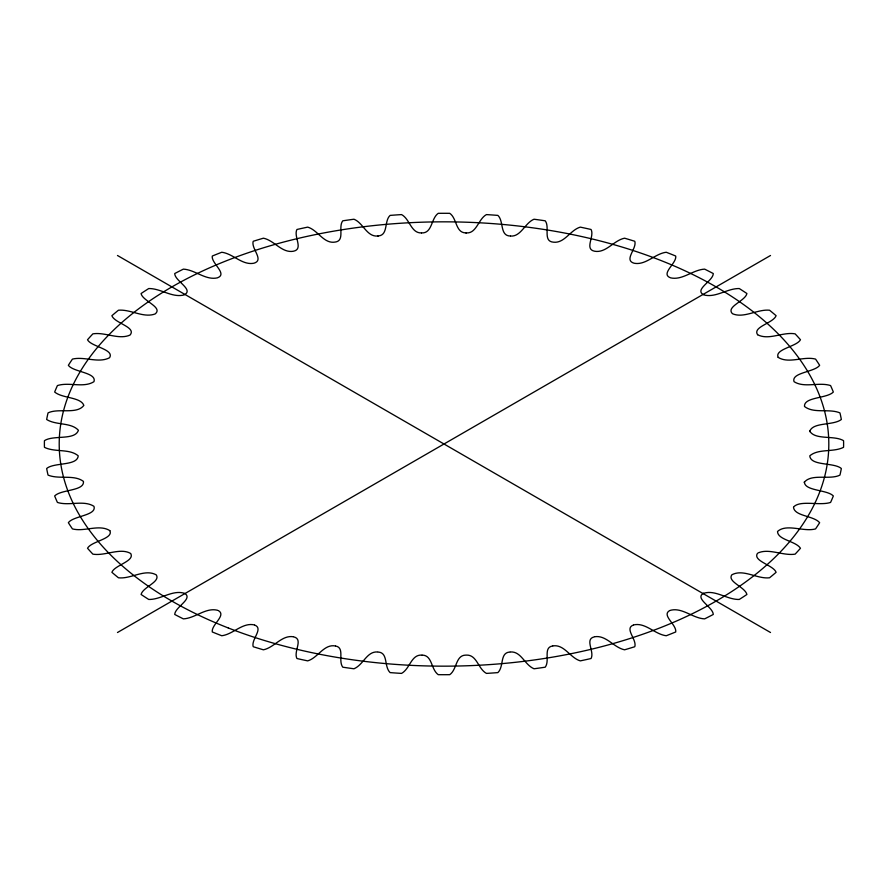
<?xml version="1.0" encoding="UTF-8"?>
<svg xmlns="http://www.w3.org/2000/svg" width="888" height="888" viewBox="0 0 888 888"><rect width="100%" height="100%" fill="white"/><g stroke="black" fill="none" stroke-linecap="round" stroke-linejoin="round"><path stroke-width="1.33" d="M109.835 530.624C99.156 523.898 84.416 532.067 72.439 528.904A399.6 230.714 0 0 1 68.365 522.699C73.105 515.828 97.058 515.584 93.95 506.315C83.627 499.744 69.009 506.182 57.42 502.43A399.6 230.714 0 0 1 54.668 495.981C60.75 489.344 84.682 491.197 83.439 481.385C73.904 474.281 59.052 479.631 48.041 475.102A399.6 230.714 0 0 1 46.653 468.509C53.935 462.182 77.411 466.2 78.222 455.833C69.53 448.385 54.723 452.525 44.433 447.319A399.6 230.714 0 0 1 44.433 440.681C53.402 434.765 74.892 440.703 78.422 430.291C71.096 422.177 55.966 425.452 46.653 419.491A399.6 230.714 0 0 1 48.041 412.898C58.43 407.803 76.823 414.785 83.849 405.383C80.653 396.869 62.204 398.49 54.668 392.019A399.6 230.714 0 0 1 57.42 385.57C69.009 381.818 83.627 388.256 93.95 381.685C97.081 372.416 73.094 372.172 68.365 365.301A399.6 230.714 0 0 1 72.439 359.096C84.438 356.188 98.579 363.592 109.568 357.72C114.807 349.295 90.776 346.631 87.535 339.738A399.6 230.714 0 0 1 92.874 333.855C105.095 331.857 118.537 340.093 130.014 335.076C136.907 327.195 114.386 323.143 111.899 315.695A399.6 230.714 0 0 1 118.437 310.223C130.68 309.091 143.368 318.293 155.111 313.964C163.581 307.304 142.247 300.91 141.103 293.517A399.6 230.714 0 0 1 148.74 288.545C160.817 288.323 172.439 298.235 184.293 294.86C194.294 289.555 174.703 280.974 174.736 273.537A399.6 230.714 0 0 1 183.35 269.131C195.094 269.752 205.55 280.508 217.327 277.866C228.205 274.015 210.967 263.248 212.288 256.033A399.6 230.714 0 0 1 221.756 252.259C233.089 253.635 242.291 265.556 253.935 263.214C264.591 260.084 250.86 248.618 253.213 241.281A399.6 230.714 0 0 1 263.414 238.195C274.148 240.326 281.762 253.124 293.173 251.282C304.018 249.339 293.251 236.486 296.936 229.481A399.6 230.714 0 0 1 307.692 227.128C317.815 229.992 323.687 243.989 335.02 242.091C345.354 240.859 337.829 226.962 342.79 220.812A399.6 230.714 0 0 1 353.968 219.225C363.137 222.799 366.755 236.907 377.544 236.03M804.406 481.818C804.228 491.164 827.461 489.521 833.333 495.981A399.6 230.714 0 0 1 830.58 502.43C819.902 505.994 800.488 499.9 793.783 506.793M804.228 482.373C811.388 473.237 829.847 480.23 839.959 475.102A399.6 230.714 0 0 0 841.347 468.509C834.054 462.182 810.6 466.2 809.778 455.833C818.47 448.385 833.277 452.525 843.567 447.319A399.6 230.714 0 0 0 843.567 440.681C834.143 434.987 815.106 440.381 809.612 430.98M793.495 507.337C794.594 516.35 813.785 515.595 819.635 522.699A399.6 230.714 0 0 1 815.561 528.904C803.74 532.234 786.557 523.221 777.511 531.49C777.71 539.993 795.715 540.947 800.465 548.262A399.6 230.714 0 0 1 795.126 554.145C782.983 556.055 768.93 547.929 757.875 553.035M757.309 553.568C752.869 561.138 773.57 565.179 776.101 572.305A399.6 230.714 0 0 1 769.563 577.777C757.087 579.254 743.389 568.553 731.812 574.825C726.983 581.762 745.243 587.079 746.897 594.483A399.6 230.714 0 0 1 739.26 599.456C727.006 599.855 714.818 589.01 702.941 593.584M117.482 632.511L770.518 255.489M703.474 593.273C694.205 598.523 713.075 607.026 713.264 614.463A399.6 230.714 0 0 1 704.65 618.869C692.718 618.359 681.806 606.782 669.907 610.478M669.652 610.589C661.16 615.306 676.867 624.675 675.713 631.967A399.6 230.714 0 0 1 666.244 635.741C654.845 634.321 645.498 622.277 633.777 624.886M633.322 625.052C624.098 628.626 637.085 639.427 634.787 646.719A399.6 230.714 0 0 1 624.586 649.805C613.841 647.596 606.149 634.887 594.727 636.752M594.039 636.929C584.493 639.427 594.716 651.581 591.064 658.519A399.6 230.714 0 0 1 580.308 660.872C570.207 657.93 564.269 644.111 552.98 645.909M552.669 645.965C542.857 647.474 550.183 660.583 545.21 667.188A399.6 230.714 0 0 1 534.032 668.775C524.497 664.812 521.212 651.104 510.345 651.981M377.655 236.019L378.288 235.942M378.399 235.931C388.422 235.098 383.993 220.901 390.121 215.396A399.6 230.714 0 0 1 401.554 214.596C409.79 218.848 410.966 233.289 421.445 232.922M509.812 652.047C499.578 652.702 504.195 666.533 497.879 672.605A399.6 230.714 0 0 1 486.446 673.404C478.01 668.842 477.011 654.745 466.444 655.089M465.578 655.111C455.5 655.477 457.076 669.519 449.75 674.68A399.6 230.714 0 0 1 438.25 674.68C430.891 669.485 432.478 655.233 422.211 655.111M421.556 232.911C432.401 233.511 430.969 218.348 438.25 213.32A399.6 230.714 0 0 1 449.75 213.32C456.976 218.204 455.466 232.712 465.678 232.889M465.789 232.889L466.444 232.911M466.655 232.922C476.645 233.389 478.41 218.859 486.446 214.596A399.6 230.714 0 0 1 497.879 215.396C504.007 221.057 499.6 235.931 510.345 236.019M421.878 655.1C411.066 654.412 410.056 668.797 401.554 673.404A399.6 230.714 0 0 1 390.121 672.605C383.805 666.533 388.411 652.691 378.188 652.047M510.667 236.053C520.89 236.874 525.074 222.821 534.032 219.225A399.6 230.714 0 0 1 545.21 220.812C550.127 227.062 542.601 241.314 553.391 242.169C564.524 243.567 570.285 230.003 580.308 227.128A399.6 230.714 0 0 1 591.064 229.481C594.76 236.463 584.027 249.228 594.727 251.249C606.182 253.224 613.83 240.315 624.586 238.195A399.6 230.714 0 0 1 634.787 241.281C637.129 248.618 623.42 260.084 634.065 263.214C645.709 265.556 654.911 253.635 666.244 252.259A399.6 230.714 0 0 1 675.713 256.033C677.022 263.237 659.806 274.015 670.673 277.866C682.45 280.508 692.906 269.752 704.65 269.131A399.6 230.714 0 0 1 713.264 273.537C713.286 280.974 693.728 289.555 703.707 294.86C715.562 298.235 727.183 288.323 739.26 288.545A399.6 230.714 0 0 1 746.897 293.517C745.465 300.932 725.995 306.604 732.212 313.475M377.544 651.97C366.744 651.215 363.481 664.812 353.968 668.775A399.6 230.714 0 0 1 342.79 667.188C337.84 660.628 345.066 647.707 335.542 645.998M335.331 645.965C323.887 643.811 317.871 657.93 307.692 660.872A399.6 230.714 0 0 1 296.936 658.519C293.284 651.581 303.496 639.427 293.961 636.929M293.362 636.774C281.907 634.787 274.181 647.607 263.414 649.805A399.6 230.714 0 0 1 253.213 646.719C250.916 639.427 263.903 628.626 254.678 625.052M254.223 624.886C242.502 622.277 233.156 634.321 221.756 635.741A399.6 230.714 0 0 1 212.288 631.967C211.144 624.686 226.718 615.406 218.437 610.633M217.838 610.356C205.983 607.048 195.216 618.292 183.35 618.869A399.6 230.714 0 0 1 174.736 614.463C174.947 607.081 193.196 598.878 184.904 593.495M117.482 255.489L770.518 632.511M184.826 593.45C172.96 589.266 160.939 599.777 148.74 599.456A399.6 230.714 0 0 1 141.103 594.483C142.779 587.079 160.85 581.829 156.255 574.869C144.689 568.475 130.925 579.287 118.437 577.777A399.6 230.714 0 0 1 111.899 572.305C114.474 565.179 134.965 561.194 130.747 553.624M732.611 313.775C743.889 318.637 757.409 309.002 769.563 310.223A399.6 230.714 0 0 1 776.101 315.695C773.348 323.143 752.269 326.862 757.586 334.698M130.525 553.413C120.047 547.385 104.951 556.254 92.874 554.145A399.6 230.714 0 0 1 87.535 548.262C91.109 541.28 113.675 538.961 109.879 530.68M757.642 334.754C768.941 340.626 782.883 331.624 795.126 333.855A399.6 230.714 0 0 1 800.465 339.738C796.847 346.686 774.503 349.006 778.121 357.32M778.166 357.376C788.844 364.102 803.585 355.933 815.561 359.096A399.6 230.714 0 0 1 819.635 365.301C814.895 372.172 790.942 372.416 794.05 381.685C804.373 388.256 818.991 381.818 830.58 385.57A399.6 230.714 0 0 1 833.333 392.019C827.161 398.634 803.651 396.825 804.506 406.493C813.852 413.886 828.992 408.28 839.959 412.898A399.6 230.714 0 0 1 841.347 419.491C833.221 425.818 812.72 421.811 809.667 431.546M228.316 627.983A384.804 222.167 0 0 0 827.827 459.851A384.804 222.167 0 0 0 275.857 244.167A384.804 222.167 0 0 0 228.316 627.983"/></g></svg>
